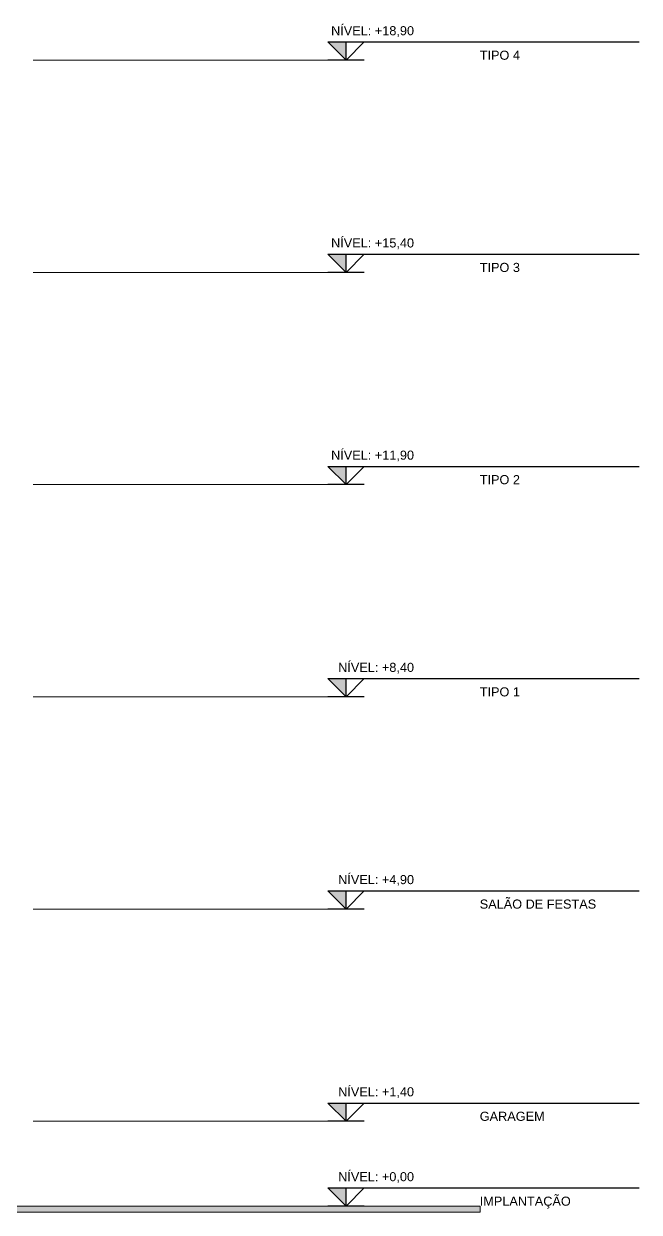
# Model space of a CAD drawing. Header units: millimetres. Extents: x -213 to 151, y -74 to 135.
# Drawn here: x 101.51 to 111.66, y -69.85 to -50.25 of the extents above; entities that cross this region are included whole.
import ezdxf
from ezdxf.enums import TextEntityAlignment as Align

# ---------------------------------------------------------------- set-up
doc = ezdxf.new("R2010")
doc.units = ezdxf.units.MM
doc.header["$LTSCALE"] = 15
doc.layers.add('Text', color=3, linetype='Continuous')
doc.styles.add('DM-TXT-100', font='arial.ttf', dxfattribs={"height": 0.2})
doc.styles.add('PADRAO', font='arial.ttf', dxfattribs={"height": 0.1})

# ---------------------------------------------------------------- blocks, each defined once
blk = doc.blocks.new('SIMBOLO NIVEL CORTE')
blk.add_hatch(color=1).paths.add_polyline_path([(0.3, 0.3), (0, 0.3), (0, 0)])
at = {"color": 1}
for p, q in [((0.301, 0.3), (-4.838, 0.3)), ((0, 0), (0, 0.3)), ((-0.301, 0), (0.301, 0))]:
    blk.add_line(p, q, dxfattribs=at)
blk.add_lwpolyline([(-0.3, 0.3), (0, 0), (0.3, 0.3)], dxfattribs=at)
at = {"layer": 'Text'}
for tag, p, height, style in [('PAVIMENTOXX', (-4.838, 0.412), 0.22, 'PADRAO'), ('PAVIMENTOXXXXX', (-4.838, 0.008), 0.18, 'DM-TXT-100')]:
    blk.add_attdef(tag, p, '', height=height, dxfattribs=dict(at, style=style))
at = {"layer": 'Text', "style": 'DM-TXT-100'}
blk.add_attdef('NIVELXXXXX', text='', height=0.18, dxfattribs=at).set_placement((0.246, 0.412), align=Align.RIGHT)

msp = doc.modelspace()

# ---------------------------------------------------------------- hatches: boundary and pattern name
at = {"linetype": 'Continuous', "lineweight": 13}
h = msp.add_hatch(color=256, dxfattribs=at)
h.dxf.hatch_style = 1
h.paths.add_polyline_path([(109.04, -69.747), (60.431, -69.747), (60.431, -69.847), (109.04, -69.847)])

# ---------------------------------------------------------------- linework, layer by layer
for points in [[(106.524, -50.847), (101.666, -50.847)], [(106.524, -54.347), (101.666, -54.347)], [(106.524, -57.847), (101.666, -57.847)], [(106.524, -61.347), (101.666, -61.347)], [(106.524, -61.347), (101.666, -61.347)], [(106.524, -64.847), (101.666, -64.847)], [(106.524, -68.347), (101.666, -68.347)], [(106.524, -69.747), (101.666, -69.747)]]:
    msp.add_lwpolyline(points, dxfattribs=at)
msp.add_lwpolyline([(109.04, -69.747), (60.431, -69.747), (60.431, -69.847), (109.04, -69.847)], close=True, dxfattribs=at)

# ---------------------------------------------------------------- block references
at = {"layer": 'Text', "linetype": 'Continuous', "lineweight": 13}
ref = msp.add_blockref('SIMBOLO NIVEL CORTE', (106.825, -50.847), dxfattribs=dict(at, xscale=-1))
ref.add_attrib('NIVELXXXXX', 'NÍVEL: +18,90', dxfattribs={"layer": '0', "height": 0.15, "style": 'DM-TXT-100'}).set_placement((107.947, -50.436), align=Align.RIGHT)
ref.add_attrib('PAVIMENTOXXXXX', 'TIPO 4', (109.031, -50.84), dxfattribs={"layer": '0', "height": 0.15, "style": 'DM-TXT-100'})
ref = msp.add_blockref('SIMBOLO NIVEL CORTE', (106.825, -54.347), dxfattribs=dict(at, xscale=-1))
ref.add_attrib('NIVELXXXXX', 'NÍVEL: +15,40', dxfattribs={"layer": '0', "height": 0.15, "style": 'DM-TXT-100'}).set_placement((107.947, -53.936), align=Align.RIGHT)
ref.add_attrib('PAVIMENTOXXXXX', 'TIPO 3', (109.031, -54.34), dxfattribs={"layer": '0', "height": 0.15, "style": 'DM-TXT-100'})
ref = msp.add_blockref('SIMBOLO NIVEL CORTE', (106.825, -57.847), dxfattribs=dict(at, xscale=-1))
ref.add_attrib('NIVELXXXXX', 'NÍVEL: +11,90', dxfattribs={"layer": '0', "height": 0.15, "style": 'DM-TXT-100'}).set_placement((107.947, -57.436), align=Align.RIGHT)
ref.add_attrib('PAVIMENTOXXXXX', 'TIPO 2', (109.031, -57.84), dxfattribs={"layer": '0', "height": 0.15, "style": 'DM-TXT-100'})
ref = msp.add_blockref('SIMBOLO NIVEL CORTE', (106.825, -61.347), dxfattribs=dict(at, xscale=-1))
ref.add_attrib('NIVELXXXXX', 'NÍVEL: +8,40', dxfattribs={"layer": '0', "height": 0.15, "style": 'DM-TXT-100'}).set_placement((107.947, -60.936), align=Align.RIGHT)
ref.add_attrib('PAVIMENTOXXXXX', 'TIPO 1', (109.031, -61.34), dxfattribs={"layer": '0', "height": 0.15, "style": 'DM-TXT-100'})
ref = msp.add_blockref('SIMBOLO NIVEL CORTE', (106.825, -64.847), dxfattribs=dict(at, xscale=-1))
ref.add_attrib('NIVELXXXXX', 'NÍVEL: +4,90', dxfattribs={"layer": '0', "height": 0.15, "style": 'DM-TXT-100'}).set_placement((107.947, -64.436), align=Align.RIGHT)
ref.add_attrib('PAVIMENTOXXXXX', 'SALÃO DE FESTAS', (109.031, -64.84), dxfattribs={"layer": '0', "height": 0.15, "style": 'DM-TXT-100'})
ref = msp.add_blockref('SIMBOLO NIVEL CORTE', (106.825, -68.347), dxfattribs=dict(at, xscale=-1))
ref.add_attrib('NIVELXXXXX', 'NÍVEL: +1,40', dxfattribs={"layer": '0', "height": 0.15, "style": 'DM-TXT-100'}).set_placement((107.947, -67.936), align=Align.RIGHT)
ref.add_attrib('PAVIMENTOXXXXX', 'GARAGEM', (109.031, -68.34), dxfattribs={"layer": '0', "height": 0.15, "style": 'DM-TXT-100'})
ref = msp.add_blockref('SIMBOLO NIVEL CORTE', (106.825, -69.747), dxfattribs=dict(at, xscale=-1))
ref.add_attrib('NIVELXXXXX', 'NÍVEL: +0,00', dxfattribs={"layer": '0', "height": 0.15, "style": 'DM-TXT-100'}).set_placement((107.947, -69.336), align=Align.RIGHT)
ref.add_attrib('PAVIMENTOXXXXX', 'IMPLANTAÇÃO', (109.031, -69.74), dxfattribs={"layer": '0', "height": 0.15, "style": 'DM-TXT-100'})

doc.saveas('drawing.dxf')
